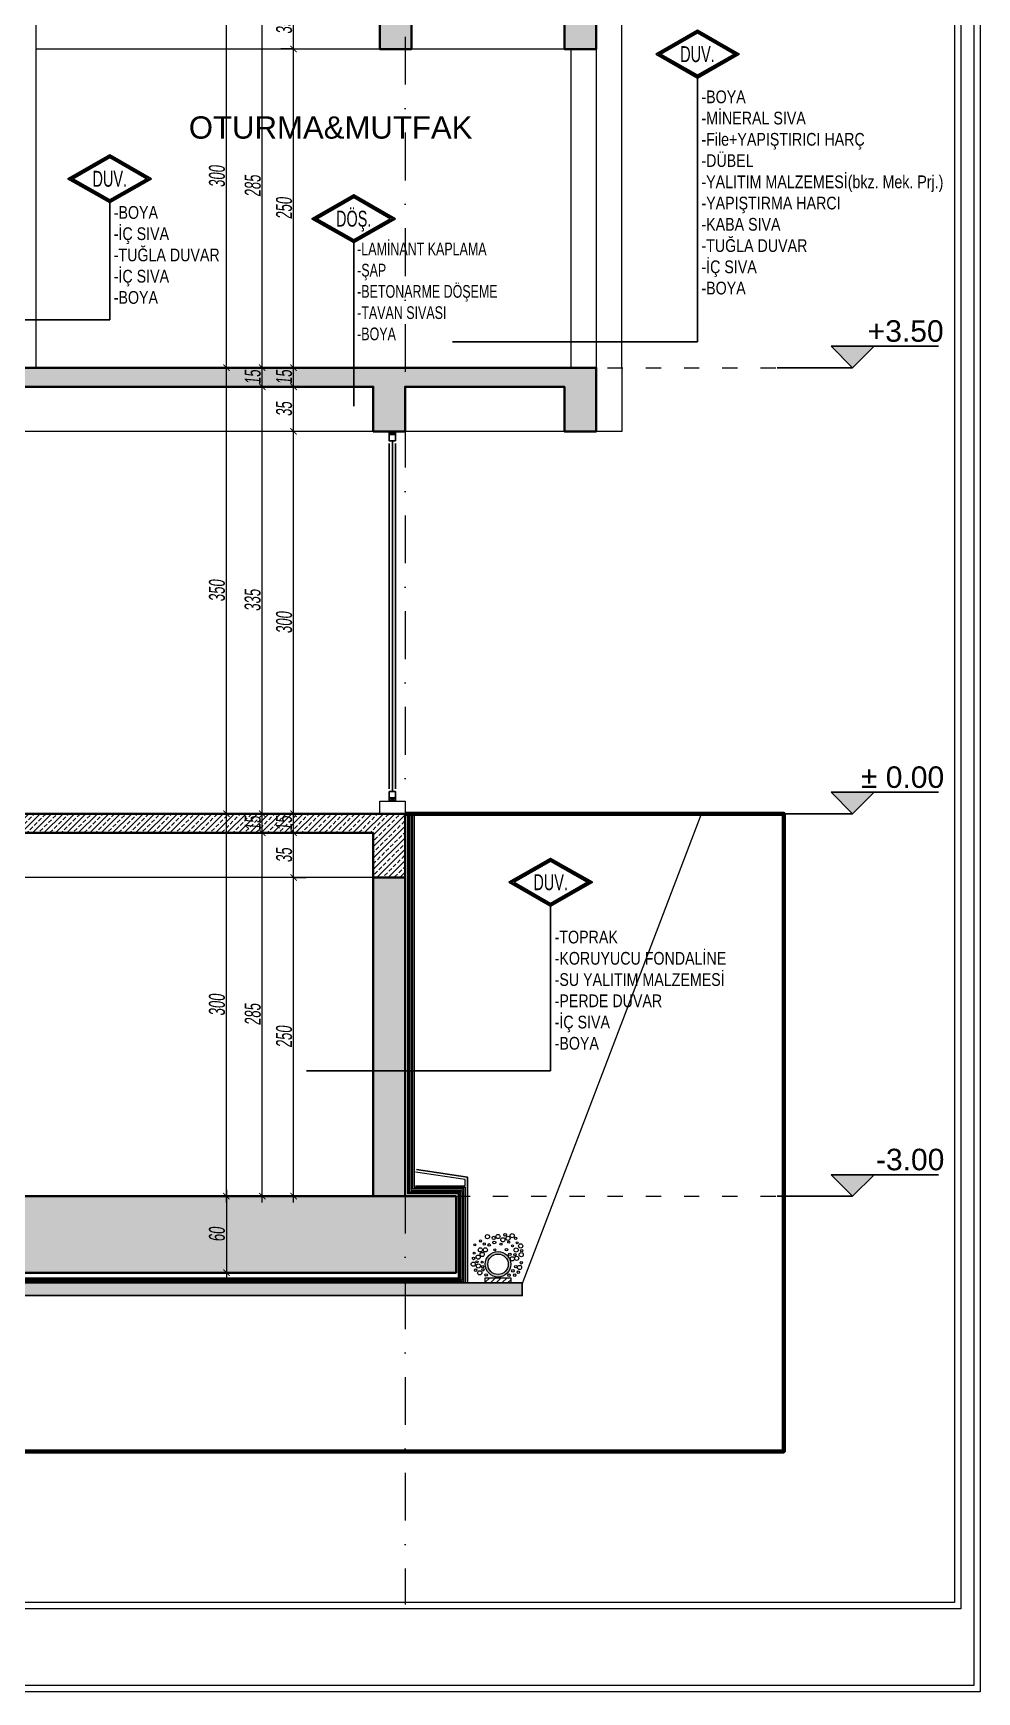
# Model space of a CAD drawing. Header units: millimetres. Extents: x -2145 to 33996, y -835 to 2363.
# Drawn here: x 25103 to 25843, y -835 to 467 of the extents above; entities that cross this region are included whole.
import ezdxf
from ezdxf.enums import TextEntityAlignment as Align

# ---------------------------------------------------------------- set-up
doc = ezdxf.new("R2010")
doc.units = ezdxf.units.MM
for name, pattern in [('ACAD_ISO03W100', [30, 12, -18]), ('DASHDOT', [1, 0.5, -0.25, 0, -0.25]), ('DASHED', [19.05, 12.7, -6.35])]:
    doc.linetypes.add(name, pattern=pattern)
for name, color, linetype, lineweight in [('arcCGDM_antet', 85, 'Continuous', 20), ('DA.Drenaj', 52, 'Continuous', 0), ('DA.Tarama', 253, 'Continuous', 0), ('NET_AKS', 251, 'DASHDOT', 9), ('NET_DUVAR', 150, 'Continuous', 18), ('NET_GORUNUS_AKS', 9, 'ACAD_ISO03W100', 9), ('NET_KESİT_KOT', 104, 'Continuous', 25), ('NET_KOLON_TARAMA', 8, 'Continuous', 0), ('NET_TAŞIYICI', 1, 'Continuous', 35), ('NET_TOPRAK', 27, 'Continuous', 70), ('NET_ÖLÇÜ İÇ', 54, 'Continuous', 9), ('SIVA', 105, 'Continuous', 0), ('T-INCE', 254, 'Continuous', 0), ('TAŞIYICI BA', 2, 'Continuous', 0)]:
    doc.layers.add(name, color=color, linetype=linetype, lineweight=lineweight)
for name, color, linetype in [('HATCH-BETON @ 1', 9, 'Continuous'), ('KAPLA-DİĞER', 183, 'Continuous'), ('KAPLA-SIVA', 63, 'Continuous'), ('m_doğrama_aluminyum', 105, 'Continuous'), ('NET_YAZI_KATMAN', 212, 'Continuous'), ('TAŞIYICI-BETON', 30, 'Continuous'), ('text', 7, 'Continuous'), ('YALITIM-SU', 163, 'Continuous')]:
    doc.layers.add(name, color=color, linetype=linetype)
doc.styles.add('A-arial', font='arial.ttf')
doc.styles.add('ARIALTR', font='arial.ttf', dxfattribs={"width": 0.8, "height": 22.5})
doc.styles.add('BODRUM', font='swisscl.ttf', dxfattribs={"width": 0.8, "oblique": 5})
doc.styles.add('MAHAL', font='swisse.ttf', dxfattribs={"width": 0.8})
doc.styles.get("Standard").update_dxf_attribs({"font": 'arial.ttf'})
doc.linetypes.add('FENCELINE2', pattern='A,0.25,-0.1,[132,ltypeshp.shx,S=0.1,R=0,X=-0.1,Y=0],-0.1,1', length=1.45)
doc.dimstyles.new('olcu-50', dxfattribs={"dimscale": 0, "dimtxt": 12.5, "dimasz": 5, "dimexe": 10, "dimexo": 10, "dimgap": 1, "dimtad": 1, "dimdec": 1, "dimzin": 12, "dimtxsty": 'BODRUM', "dimblk": 'ARCHTICK', "dimcen": 8, "dimdle": 5, "dimclrd": 256, "dimclre": 256, "dimclrt": 256, "dimadec": 0, "dimazin": 2, "dimtfac": 1, "dimtdec": 1, "dimtix": 1, "dimtmove": 0, "dimatfit": 3, "dimldrblk": 'ARCHTICK', "dimfxl": 15, "dimfxlon": 1, "dimlwd": -1, "dimlwe": -1, "dimarcsym": 0})

# ---------------------------------------------------------------- blocks, each defined once
blk = doc.blocks.new('*U105')
blk.add_line((0, 0), (0, 128.3))
at = {"ltscale": 150}
for points in [[(32.8, 147), (0, 128.3), (-32.8, 147), (0, 165.8)], [(30.9, 147), (0, 129.4), (-30.9, 147), (0, 164.7)]]:
    blk.add_lwpolyline(points, close=True, dxfattribs=at)
blk.add_lwpolyline([(29, 147), (0, 130.5), (-29, 147), (0, 163.6), (29, 147)], dxfattribs=at)
at = {"style": 'MAHAL', "width": 0.65}
blk.add_attdef('POZ', text='', height=12.5, dxfattribs=at).set_placement((0, 147), align=Align.MIDDLE_CENTER)
blk = doc.blocks.new('*U107')
blk.add_line((0, 0), (0, 207))
at = {"ltscale": 150}
for points in [[(32.8, 225.8), (0, 207), (-32.8, 225.8), (0, 244.5)], [(30.9, 225.8), (0, 208.1), (-30.9, 225.8), (0, 243.4)]]:
    blk.add_lwpolyline(points, close=True, dxfattribs=at)
blk.add_lwpolyline([(29, 225.8), (0, 209.2), (-29, 225.8), (0, 242.4), (29, 225.8)], dxfattribs=at)
at = {"style": 'MAHAL', "width": 0.65}
blk.add_attdef('POZ', text='', height=12.5, dxfattribs=at).set_placement((0, 225.8), align=Align.MIDDLE_CENTER)
blk = doc.blocks.new('*U106')
blk.add_line((0, 0), (0, 91.9))
at = {"ltscale": 150}
for points in [[(32.8, 110.6), (0, 91.9), (-32.8, 110.6), (0, 129.3)], [(30.9, 110.6), (0, 92.9), (-30.9, 110.6), (0, 128.3)]]:
    blk.add_lwpolyline(points, close=True, dxfattribs=at)
blk.add_lwpolyline([(29, 110.6), (0, 94), (-29, 110.6), (0, 127.2), (29, 110.6)], dxfattribs=at)
at = {"style": 'MAHAL', "width": 0.65}
blk.add_attdef('POZ', text='', height=12.5, dxfattribs=at).set_placement((0, 110.6), align=Align.MIDDLE_CENTER)
blk = doc.blocks.new('A$Cfb3bce43')
at = {"layer": 'NET_KOLON_TARAMA'}
h = blk.add_hatch(dxfattribs=at)
h.set_pattern_fill('ANSI33', color=256)
h.set_pattern_definition([(45, (-25702.658, -376.2804), (-4.490128, 4.490128), []), (45, (-25698.168, -376.2804), (-4.490128, 4.490128), [3.175, -1.5875])])
h.paths.add_polyline_path([(-695, -15), (-170, -15), (-170, -50), (-145, -50), (-145, -15), (-25, -15), (-25, -50), (0, -50), (0, 0), (-695, 0)])
at = {"layer": 'NET_DUVAR'}
for p, q in [((-440, -15), (-440, -300)), ((-20, -50), (-20, -300)), ((0, -50), (0, -300))]:
    blk.add_line(p, q, dxfattribs=at)
at = {"layer": 'NET_TAŞIYICI'}
blk.add_lwpolyline([(-695, -15), (-170, -15), (-170, -50), (-145, -50), (-145, -15), (-25, -15), (-25, -50), (0, -50), (0, 0), (-695, 0)], close=True, dxfattribs=at)
at = {"layer": 'NET_YAZI_KATMAN'}
for p, q in [((-475.4, -262.4), (-381.9, -262.4)), ((79.5, -279.8), (-112.9, -279.8))]:
    blk.add_line(p, q, dxfattribs=at)
at = {"layer": 'T-INCE'}
for p, q in [((-170, -50), (-440, -50)), ((-25, -50), (-145, -50))]:
    blk.add_line(p, q, dxfattribs=at)
blk.add_lwpolyline([(20, -300), (20, 0)], dxfattribs=at)
at = {"layer": 'NET_YAZI_KATMAN'}
ref = blk.add_blockref('*U107', (79.5, -279.8), dxfattribs=dict(at, xscale=-1.000033247630419, yscale=1.000033247630419, zscale=1.000033247630419))
ref.add_attrib('POZ', 'DUV.', dxfattribs={"layer": '0', "height": 12.5, "style": 'MAHAL', "width": 0.65}).set_placement((79.5, -54), align=Align.MIDDLE_CENTER)
at = {"layer": 'NET_YAZI_KATMAN', "xscale": 1.000033247630419, "yscale": 1.000033247630419, "zscale": 1.000033247630419}
for name, p, values in [('*U106', (-381.9, -262.4), {'POZ': 'DUV.'}), ('*U105', (-190.4, -330.1), {'POZ': 'DÖŞ.'})]:
    blk.add_blockref(name, p, dxfattribs=at).add_auto_attribs(values)
at = {"layer": 'NET_YAZI_KATMAN', "char_height": 10, "width": 203.343, "attachment_point": 1, "style": 'ARIALTR'}
for s, insert in [(' -BOYA\\P -MİNERAL SIVA\\P -File+YAPIŞTIRICI HARÇ\\P -DÜBEL\\P -YALITIM MALZEMESİ(bkz. Mek. Prj.)\\P -YAPIŞTIRMA HARCI\\P -KABA SIVA\\P -TUĞLA DUVAR\\P -İÇ SIVA\\P -BOYA', (79.5, -82.5)), (' -BOYA\\P -İÇ SIVA\\P -TUĞLA DUVAR\\P -İÇ SIVA\\P -BOYA', (-381.9, -173.2)), ('{\\W0.7; -LAMİNANT KAPLAMA\\P -ŞAP\\P -BETONARME DÖŞEME\\P -TAVAN SIVASI\\P -BOYA}', (-190.4, -201.8))]:
    blk.add_mtext(s, dxfattribs=dict(at, insert=insert))
at = {"layer": 'text', "linetype": 'Continuous', "insert": (-208.5, -102.8), "char_height": 17.5, "width": 180, "attachment_point": 2, "line_spacing_factor": 0.9}
blk.add_mtext('OTURMA&MUTFAK', dxfattribs=at)
blk = doc.blocks.new('*U687')
at = {"layer": 'm_doğrama_aluminyum'}
for p, q in [((-290, 5), (-287.5, 0)), ((-290, 0), (-287.5, 5)), ((-2.5, 5), (0, 0)), ((-2.5, 0), (0, 5))]:
    blk.add_line(p, q, dxfattribs=at)
for points in [[(-287.5, 5), (-287.5, 0), (-290, 0), (-290, 5), (-287.5, 5)], [(-282.5, 5), (-282.5, 0), (-287.5, 0), (-287.5, 5), (-282.5, 5)], [(-7.5, 2.5), (-282.5, 2.5)], [(-9.5, 5), (-280.5, 5)], [(-9.5, 0), (-280.5, 0)], [(-7.5, 5), (-7.5, 0), (-2.5, 0), (-2.5, 5), (-7.5, 5)], [(-2.5, 5), (-2.5, 0), (0, 0), (0, 5), (-2.5, 5)]]:
    blk.add_lwpolyline(points, dxfattribs=at)
blk = doc.blocks.new('A$Cdcacacd3')
at = {"layer": 'NET_KOLON_TARAMA'}
h = blk.add_hatch(dxfattribs=at)
h.set_pattern_fill('ANSI33', color=256)
h.set_pattern_definition([(45, (-25702.658, 23.7196), (-4.490128, 4.490128), []), (45, (-25698.168, 23.7196), (-4.490128, 4.490128), [3.175, -1.5875])])
h.paths.add_polyline_path([(-695, -15), (-175, -15), (-175, -50), (-150, -50), (-150, -15), (-25, -15), (-25, -50), (0, -50), (0, 0), (-695, 0)])
at = {"layer": 'NET_DUVAR'}
blk.add_lwpolyline([(-170, -350), (-170, -340), (-150, -340), (-150, -350)], dxfattribs=at)
at = {"layer": 'NET_TAŞIYICI'}
blk.add_lwpolyline([(-695, -15), (-175, -15), (-175, -50), (-150, -50), (-150, -15), (-25, -15), (-25, -50), (0, -50), (0, 0), (-695, 0)], close=True, dxfattribs=at)
at = {"layer": 'T-INCE'}
for p, q in [((-175, -50), (-695, -50)), ((-25, -50), (-150, -50))]:
    blk.add_line(p, q, dxfattribs=at)
blk.add_lwpolyline([(20, 0), (20, -50), (0, -50)], dxfattribs=at)
at = {"layer": 'NET_DUVAR', "rotation": 270}
blk.add_blockref('*U687', (-162.5, -340), dxfattribs=at)
blk = doc.blocks.new('drenaj')
at = {"layer": 'DA.Drenaj'}
h = blk.add_hatch(color=256, dxfattribs=at)
h.paths.add_polyline_path([(-39.8, 18.5, -1), (-19.8, 18.5, -1)])
h.paths.add_polyline_path([(-37.8, 18.5, -1), (-21.8, 18.5, -1)], flags=16)
at = {"layer": 'DA.Tarama'}
h = blk.add_hatch(dxfattribs=at)
h.set_pattern_fill('ANSI31', color=256)
h.paths.add_polyline_path([(-39.8, 3.9), (-39.8, 8), (-19.8, 8), (-19.8, 3.9)])
at = {"layer": 'DA.Drenaj'}
blk.add_lwpolyline([(-39.8, 3.9), (-39.8, 8), (-19.8, 8), (-19.8, 3.9), (-39.8, 3.9)], dxfattribs=at)
for radius in [10, 8]:
    blk.add_circle((-29.8, 18.5), radius, dxfattribs=at)
at = {"layer": 'DA.Tarama'}
for centre, radius in [((-38.1, 40.2), 1.65), ((-33.2, 39.2), 1.32), ((-29.8, 40.3), 1.65), ((-26, 37.7), 1.65), ((-24.2, 41.6), 0.99), ((-22, 38.9), 1.65), ((-18.7, 41), 1.65), ((-16, 38.9), 0.99), ((-48.5, 27.2), 0.825), ((-48, 33.7), 0.825), ((-43.7, 29.8), 1.65), ((-43.5, 36.8), 0.825), ((-42.2, 26.2), 1.65), ((-40.6, 34.4), 0.825), ((-39.8, 29.8), 1.65), ((-36.8, 33.7), 0.99), ((-32.7, 35.6), 1.16), ((-32.3, 29.9), 0.825), ((-27.5, 34.3), 0.825), ((-23.1, 30), 0.99), ((-21.4, 35.9), 0.825), ((-20.5, 26.3), 0.99), ((-18.4, 33), 0.825), ((-16.5, 26), 0.99), ((-15.6, 29.7), 1.65), ((-14.7, 35.3), 0.825), ((-12, 32.9), 1.65), ((-11.6, 26), 1.65), ((-11.2, 29.2), 0.99), ((-49.3, 18.6), 1.65), ((-49, 23.1), 0.99), ((-47.4, 13.9), 0.99), ((-46.3, 20.4), 0.825), ((-45.4, 24.1), 1.65), ((-45.3, 17.2), 1.65), ((-44.1, 11.8), 1.65), ((-42.2, 20.1), 0.825), ((-41.8, 16.6), 0.825), ((-41.6, 14.2), 0.99), ((-18.6, 22.8), 1.65), ((-18.1, 13.4), 0.99), ((-15.2, 23.2), 1.65), ((-15.8, 16.6), 0.99), ((-13.9, 12.3), 0.99), ((-12.9, 16), 1.65), ((-11.5, 19.7), 0.99), ((-39.1, 10.1), 0.99), ((-21.2, 10), 0.99), ((-16.7, 10), 0.99)]:
    blk.add_circle(centre, radius, dxfattribs=at)
blk = doc.blocks.new('*U647')
blk.add_line((0, 0), (0, 129.3))
at = {"ltscale": 150}
for points in [[(32.8, 148.1), (0, 129.3), (-32.8, 148.1), (0, 166.8)], [(30.9, 148.1), (0, 130.4), (-30.9, 148.1), (0, 165.7)]]:
    blk.add_lwpolyline(points, close=True, dxfattribs=at)
blk.add_lwpolyline([(29, 148.1), (0, 131.5), (-29, 148.1), (0, 164.6), (29, 148.1)], dxfattribs=at)
at = {"style": 'MAHAL', "width": 0.65}
blk.add_attdef('POZ', text='', height=12.5, dxfattribs=at).set_placement((0, 148.1), align=Align.MIDDLE_CENTER)
blk = doc.blocks.new('_ArchTick')
at = {"color": 0, "linetype": 'ByBlock', "const_width": 0.15}
blk.add_lwpolyline([(-0.5, -0.5), (0.5, 0.5)], dxfattribs=at)
blk = doc.blocks.new('*D693')
at = {"layer": 'Defpoints', "color": 0, "transparency": 16777216}
for p in [(25307, -195.8), (25307, -195.8), (25307, -445.8)]:
    blk.add_point(p, dxfattribs=at)
at = {"layer": 'NET_ÖLÇÜ İÇ', "transparency": 16777216}
for p, q in [((25307, -450.8), (25307, -190.8)), ((25307, -195.8), (25317, -195.8)), ((25307, -445.8), (25317, -445.8))]:
    blk.add_line(p, q, dxfattribs=at)
at = {"layer": 'NET_ÖLÇÜ İÇ', "transparency": 16777216, "xscale": 5, "yscale": 5, "zscale": 5}
for p, rotation in [((25307, -195.8), 90), ((25307, -445.8), 270)]:
    blk.add_blockref('_ArchTick', p, dxfattribs=dict(at, rotation=rotation))
at = {"layer": 'NET_ÖLÇÜ İÇ', "transparency": 16777216, "insert": (25299.6, -320.8), "char_height": 12.5, "attachment_point": 5, "rotation": 90, "style": 'BODRUM'}
blk.add_mtext('250', dxfattribs=at)
blk = doc.blocks.new('*D694')
at = {"layer": 'Defpoints', "color": 0, "transparency": 16777216}
for p in [(25307, -160.8), (25307, -160.8), (25307, -195.8)]:
    blk.add_point(p, dxfattribs=at)
at = {"layer": 'NET_ÖLÇÜ İÇ', "transparency": 16777216}
for p, q in [((25307, -200.8), (25307, -155.8)), ((25307, -160.8), (25297, -160.8)), ((25307, -195.8), (25297, -195.8))]:
    blk.add_line(p, q, dxfattribs=at)
at = {"layer": 'NET_ÖLÇÜ İÇ', "transparency": 16777216, "xscale": 5, "yscale": 5, "zscale": 5}
for p, rotation in [((25307, -160.8), 90), ((25307, -195.8), 270)]:
    blk.add_blockref('_ArchTick', p, dxfattribs=dict(at, rotation=rotation))
at = {"layer": 'NET_ÖLÇÜ İÇ', "transparency": 16777216, "insert": (25299.6, -178.3), "char_height": 12.5, "attachment_point": 5, "rotation": 90, "style": 'BODRUM'}
blk.add_mtext('35', dxfattribs=at)
blk = doc.blocks.new('*D695')
at = {"layer": 'Defpoints', "color": 0, "transparency": 16777216}
for p in [(25307, -145.8), (25307, -145.8), (25307, -160.8)]:
    blk.add_point(p, dxfattribs=at)
at = {"layer": 'NET_ÖLÇÜ İÇ', "transparency": 16777216}
for p, q in [((25307, -165.8), (25307, -140.8)), ((25307, -145.8), (25297, -145.8)), ((25307, -160.8), (25297, -160.8))]:
    blk.add_line(p, q, dxfattribs=at)
at = {"layer": 'NET_ÖLÇÜ İÇ', "transparency": 16777216, "xscale": 5, "yscale": 5, "zscale": 5}
for p, rotation in [((25307, -145.8), 90), ((25307, -160.8), 270)]:
    blk.add_blockref('_ArchTick', p, dxfattribs=dict(at, rotation=rotation))
at = {"layer": 'NET_ÖLÇÜ İÇ', "transparency": 16777216, "insert": (25299.6, -153.3), "char_height": 12.5, "attachment_point": 5, "rotation": 90, "style": 'BODRUM'}
blk.add_mtext('15', dxfattribs=at)
blk = doc.blocks.new('*D696')
at = {"layer": 'Defpoints', "color": 0, "transparency": 16777216}
for p in [(25307, 154.2), (25307, 154.2), (25307, -145.8)]:
    blk.add_point(p, dxfattribs=at)
at = {"layer": 'NET_ÖLÇÜ İÇ', "transparency": 16777216}
for p, q in [((25307, -150.8), (25307, 159.2)), ((25307, 154.2), (25297, 154.2)), ((25307, -145.8), (25297, -145.8))]:
    blk.add_line(p, q, dxfattribs=at)
at = {"layer": 'NET_ÖLÇÜ İÇ', "transparency": 16777216, "xscale": 5, "yscale": 5, "zscale": 5}
for p, rotation in [((25307, 154.2), 90), ((25307, -145.8), 270)]:
    blk.add_blockref('_ArchTick', p, dxfattribs=dict(at, rotation=rotation))
at = {"layer": 'NET_ÖLÇÜ İÇ', "transparency": 16777216, "insert": (25299.6, 4.2), "char_height": 12.5, "attachment_point": 5, "rotation": 90, "style": 'BODRUM'}
blk.add_mtext('300', dxfattribs=at)
blk = doc.blocks.new('*D697')
at = {"layer": 'Defpoints', "color": 0, "transparency": 16777216}
for p in [(25307, 189.2), (25307, 189.2), (25307, 154.2)]:
    blk.add_point(p, dxfattribs=at)
at = {"layer": 'NET_ÖLÇÜ İÇ', "transparency": 16777216}
for p, q in [((25307, 189.2), (25297, 189.2)), ((25307, 149.2), (25307, 194.2)), ((25307, 154.2), (25297, 154.2))]:
    blk.add_line(p, q, dxfattribs=at)
at = {"layer": 'NET_ÖLÇÜ İÇ', "transparency": 16777216, "xscale": 5, "yscale": 5, "zscale": 5}
for p, rotation in [((25307, 189.2), 90), ((25307, 154.2), 270)]:
    blk.add_blockref('_ArchTick', p, dxfattribs=dict(at, rotation=rotation))
at = {"layer": 'NET_ÖLÇÜ İÇ', "transparency": 16777216, "insert": (25299.6, 171.7), "char_height": 12.5, "attachment_point": 5, "rotation": 90, "style": 'BODRUM'}
blk.add_mtext('35', dxfattribs=at)
blk = doc.blocks.new('*D698')
at = {"layer": 'Defpoints', "color": 0, "transparency": 16777216}
for p in [(25307, 204.2), (25307, 204.2), (25307, 189.2)]:
    blk.add_point(p, dxfattribs=at)
at = {"layer": 'NET_ÖLÇÜ İÇ', "transparency": 16777216}
for p, q in [((25307, 184.2), (25307, 209.2)), ((25307, 204.2), (25297, 204.2)), ((25307, 189.2), (25297, 189.2))]:
    blk.add_line(p, q, dxfattribs=at)
at = {"layer": 'NET_ÖLÇÜ İÇ', "transparency": 16777216, "xscale": 5, "yscale": 5, "zscale": 5}
for p, rotation in [((25307, 204.2), 90), ((25307, 189.2), 270)]:
    blk.add_blockref('_ArchTick', p, dxfattribs=dict(at, rotation=rotation))
at = {"layer": 'NET_ÖLÇÜ İÇ', "transparency": 16777216, "insert": (25299.6, 196.7), "char_height": 12.5, "attachment_point": 5, "rotation": 90, "style": 'BODRUM'}
blk.add_mtext('15', dxfattribs=at)
blk = doc.blocks.new('*D699')
at = {"layer": 'Defpoints', "color": 0, "transparency": 16777216}
for p in [(25307, 454.2), (25307, 454.2), (25307, 204.2)]:
    blk.add_point(p, dxfattribs=at)
at = {"layer": 'NET_ÖLÇÜ İÇ', "transparency": 16777216}
for p, q in [((25307, 199.2), (25307, 459.2)), ((25307, 454.2), (25297, 454.2)), ((25307, 204.2), (25297, 204.2))]:
    blk.add_line(p, q, dxfattribs=at)
at = {"layer": 'NET_ÖLÇÜ İÇ', "transparency": 16777216, "xscale": 5, "yscale": 5, "zscale": 5}
for p, rotation in [((25307, 454.2), 90), ((25307, 204.2), 270)]:
    blk.add_blockref('_ArchTick', p, dxfattribs=dict(at, rotation=rotation))
at = {"layer": 'NET_ÖLÇÜ İÇ', "transparency": 16777216, "insert": (25299.6, 329.2), "char_height": 12.5, "attachment_point": 5, "rotation": 90, "style": 'BODRUM'}
blk.add_mtext('250', dxfattribs=at)
blk = doc.blocks.new('*D690')
at = {"layer": 'Defpoints', "color": 0, "transparency": 16777216}
for p in [(25307, 489.2), (25307, 489.2), (25307, 454.2)]:
    blk.add_point(p, dxfattribs=at)
at = {"layer": 'NET_ÖLÇÜ İÇ', "transparency": 16777216}
for p, q in [((25307, 489.2), (25297, 489.2)), ((25307, 449.2), (25307, 494.2)), ((25307, 454.2), (25297, 454.2))]:
    blk.add_line(p, q, dxfattribs=at)
at = {"layer": 'NET_ÖLÇÜ İÇ', "transparency": 16777216, "xscale": 5, "yscale": 5, "zscale": 5}
for p, rotation in [((25307, 489.2), 90), ((25307, 454.2), 270)]:
    blk.add_blockref('_ArchTick', p, dxfattribs=dict(at, rotation=rotation))
at = {"layer": 'NET_ÖLÇÜ İÇ', "transparency": 16777216, "insert": (25299.6, 471.7), "char_height": 12.5, "attachment_point": 5, "rotation": 90, "style": 'BODRUM'}
blk.add_mtext('35', dxfattribs=at)
blk = doc.blocks.new('*D705')
at = {"layer": 'Defpoints', "color": 0, "transparency": 16777216}
for p in [(25282.4, -160.8), (25282.4, -160.8), (25282.4, -445.8)]:
    blk.add_point(p, dxfattribs=at)
at = {"layer": 'NET_ÖLÇÜ İÇ', "transparency": 16777216}
for p, q in [((25282.4, -450.8), (25282.4, -155.8)), ((25282.4, -160.8), (25292.4, -160.8)), ((25282.4, -445.8), (25292.4, -445.8))]:
    blk.add_line(p, q, dxfattribs=at)
at = {"layer": 'NET_ÖLÇÜ İÇ', "transparency": 16777216, "xscale": 5, "yscale": 5, "zscale": 5}
for p, rotation in [((25282.4, -160.8), 90), ((25282.4, -445.8), 270)]:
    blk.add_blockref('_ArchTick', p, dxfattribs=dict(at, rotation=rotation))
at = {"layer": 'NET_ÖLÇÜ İÇ', "transparency": 16777216, "insert": (25275, -303.3), "char_height": 12.5, "attachment_point": 5, "rotation": 90, "style": 'BODRUM'}
blk.add_mtext('285', dxfattribs=at)
blk = doc.blocks.new('*D706')
at = {"layer": 'Defpoints', "color": 0, "transparency": 16777216}
for p in [(25282.4, -145.8), (25282.4, -145.8), (25282.4, -160.8)]:
    blk.add_point(p, dxfattribs=at)
at = {"layer": 'NET_ÖLÇÜ İÇ', "transparency": 16777216}
for p, q in [((25282.4, -165.8), (25282.4, -140.8)), ((25282.4, -145.8), (25272.4, -145.8)), ((25282.4, -160.8), (25272.4, -160.8))]:
    blk.add_line(p, q, dxfattribs=at)
at = {"layer": 'NET_ÖLÇÜ İÇ', "transparency": 16777216, "xscale": 5, "yscale": 5, "zscale": 5}
for p, rotation in [((25282.4, -145.8), 90), ((25282.4, -160.8), 270)]:
    blk.add_blockref('_ArchTick', p, dxfattribs=dict(at, rotation=rotation))
at = {"layer": 'NET_ÖLÇÜ İÇ', "transparency": 16777216, "insert": (25275, -153.3), "char_height": 12.5, "attachment_point": 5, "rotation": 90, "style": 'BODRUM'}
blk.add_mtext('15', dxfattribs=at)
blk = doc.blocks.new('*D707')
at = {"layer": 'Defpoints', "color": 0, "transparency": 16777216}
for p in [(25282.4, 189.2), (25282.4, 189.2), (25282.4, -145.8)]:
    blk.add_point(p, dxfattribs=at)
at = {"layer": 'NET_ÖLÇÜ İÇ', "transparency": 16777216}
for p, q in [((25282.4, 189.2), (25272.4, 189.2)), ((25282.4, -150.8), (25282.4, 194.2)), ((25282.4, -145.8), (25272.4, -145.8))]:
    blk.add_line(p, q, dxfattribs=at)
at = {"layer": 'NET_ÖLÇÜ İÇ', "transparency": 16777216, "xscale": 5, "yscale": 5, "zscale": 5}
for p, rotation in [((25282.4, 189.2), 90), ((25282.4, -145.8), 270)]:
    blk.add_blockref('_ArchTick', p, dxfattribs=dict(at, rotation=rotation))
at = {"layer": 'NET_ÖLÇÜ İÇ', "transparency": 16777216, "insert": (25274.9, 21.7), "char_height": 12.5, "attachment_point": 5, "rotation": 90, "style": 'BODRUM'}
blk.add_mtext('335', dxfattribs=at)
blk = doc.blocks.new('*D708')
at = {"layer": 'Defpoints', "color": 0, "transparency": 16777216}
for p in [(25282.4, 204.2), (25282.4, 204.2), (25282.4, 189.2)]:
    blk.add_point(p, dxfattribs=at)
at = {"layer": 'NET_ÖLÇÜ İÇ', "transparency": 16777216}
for p, q in [((25282.4, 184.2), (25282.4, 209.2)), ((25282.4, 204.2), (25272.4, 204.2)), ((25282.4, 189.2), (25272.4, 189.2))]:
    blk.add_line(p, q, dxfattribs=at)
at = {"layer": 'NET_ÖLÇÜ İÇ', "transparency": 16777216, "xscale": 5, "yscale": 5, "zscale": 5}
for p, rotation in [((25282.4, 204.2), 90), ((25282.4, 189.2), 270)]:
    blk.add_blockref('_ArchTick', p, dxfattribs=dict(at, rotation=rotation))
at = {"layer": 'NET_ÖLÇÜ İÇ', "transparency": 16777216, "insert": (25275, 196.7), "char_height": 12.5, "attachment_point": 5, "rotation": 90, "style": 'BODRUM'}
blk.add_mtext('15', dxfattribs=at)
blk = doc.blocks.new('*D709')
at = {"layer": 'Defpoints', "color": 0, "transparency": 16777216}
for p in [(25282.4, 489.2), (25282.4, 489.2), (25282.4, 204.2)]:
    blk.add_point(p, dxfattribs=at)
at = {"layer": 'NET_ÖLÇÜ İÇ', "transparency": 16777216}
for p, q in [((25282.4, 489.2), (25272.4, 489.2)), ((25282.4, 199.2), (25282.4, 494.2)), ((25282.4, 204.2), (25272.4, 204.2))]:
    blk.add_line(p, q, dxfattribs=at)
at = {"layer": 'NET_ÖLÇÜ İÇ', "transparency": 16777216, "xscale": 5, "yscale": 5, "zscale": 5}
for p, rotation in [((25282.4, 489.2), 90), ((25282.4, 204.2), 270)]:
    blk.add_blockref('_ArchTick', p, dxfattribs=dict(at, rotation=rotation))
at = {"layer": 'NET_ÖLÇÜ İÇ', "transparency": 16777216, "insert": (25275, 346.7), "char_height": 12.5, "attachment_point": 5, "rotation": 90, "style": 'BODRUM'}
blk.add_mtext('285', dxfattribs=at)
blk = doc.blocks.new('*D715')
at = {"layer": 'Defpoints', "color": 0, "transparency": 16777216}
for p in [(25254.3, -145.8), (25254.3, -145.8), (25254.3, -445.8)]:
    blk.add_point(p, dxfattribs=at)
at = {"layer": 'NET_ÖLÇÜ İÇ', "transparency": 16777216}
for p, q in [((25254.3, -450.8), (25254.3, -140.8)), ((25254.3, -145.8), (25264.3, -145.8)), ((25254.3, -445.8), (25264.3, -445.8))]:
    blk.add_line(p, q, dxfattribs=at)
at = {"layer": 'NET_ÖLÇÜ İÇ', "transparency": 16777216, "xscale": 5, "yscale": 5, "zscale": 5}
for p, rotation in [((25254.3, -145.8), 90), ((25254.3, -445.8), 270)]:
    blk.add_blockref('_ArchTick', p, dxfattribs=dict(at, rotation=rotation))
at = {"layer": 'NET_ÖLÇÜ İÇ', "transparency": 16777216, "insert": (25246.9, -295.8), "char_height": 12.5, "attachment_point": 5, "rotation": 90, "style": 'BODRUM'}
blk.add_mtext('300', dxfattribs=at)
blk = doc.blocks.new('*D716')
at = {"layer": 'Defpoints', "color": 0, "transparency": 16777216}
for p in [(25254.3, 204.2), (25254.3, 204.2), (25254.3, -145.8)]:
    blk.add_point(p, dxfattribs=at)
at = {"layer": 'NET_ÖLÇÜ İÇ', "transparency": 16777216}
for p, q in [((25254.3, -150.8), (25254.3, 209.2)), ((25254.3, 204.2), (25244.3, 204.2)), ((25254.3, -145.8), (25244.3, -145.8))]:
    blk.add_line(p, q, dxfattribs=at)
at = {"layer": 'NET_ÖLÇÜ İÇ', "transparency": 16777216, "xscale": 5, "yscale": 5, "zscale": 5}
for p, rotation in [((25254.3, 204.2), 90), ((25254.3, -145.8), 270)]:
    blk.add_blockref('_ArchTick', p, dxfattribs=dict(at, rotation=rotation))
at = {"layer": 'NET_ÖLÇÜ İÇ', "transparency": 16777216, "insert": (25246.9, 29.2), "char_height": 12.5, "attachment_point": 5, "rotation": 90, "style": 'BODRUM'}
blk.add_mtext('350', dxfattribs=at)
blk = doc.blocks.new('*D717')
at = {"layer": 'Defpoints', "color": 0, "transparency": 16777216}
for p in [(25254.3, 504.2), (25254.3, 504.2), (25254.3, 204.2)]:
    blk.add_point(p, dxfattribs=at)
at = {"layer": 'NET_ÖLÇÜ İÇ', "transparency": 16777216}
for p, q in [((25254.3, 199.2), (25254.3, 509.2)), ((25254.3, 504.2), (25244.3, 504.2)), ((25254.3, 204.2), (25244.3, 204.2))]:
    blk.add_line(p, q, dxfattribs=at)
at = {"layer": 'NET_ÖLÇÜ İÇ', "transparency": 16777216, "xscale": 5, "yscale": 5, "zscale": 5}
for p, rotation in [((25254.3, 504.2), 90), ((25254.3, 204.2), 270)]:
    blk.add_blockref('_ArchTick', p, dxfattribs=dict(at, rotation=rotation))
at = {"layer": 'NET_ÖLÇÜ İÇ', "transparency": 16777216, "insert": (25246.9, 354.2), "char_height": 12.5, "attachment_point": 5, "rotation": 90, "style": 'BODRUM'}
blk.add_mtext('300', dxfattribs=at)
blk = doc.blocks.new('kot_kesit')
for p, q in [((-25, 25), (100, 25)), ((0, 0), (-25, 25)), ((0, 0), (25, 25)), ((-87.5, 0), (0, 0))]:
    blk.add_line(p, q)
blk.add_solid([(25, 25), (-25, 25), (0, 0)])
at = {"style": 'A-arial'}
blk.add_attdef('KOT', (37.2, 30.1), '', height=25, dxfattribs=at)
blk = doc.blocks.new('*D1915')
at = {"layer": 'Defpoints', "color": 0, "transparency": 16777216}
for p in [(25254.3, -445.8), (25254.3, -505.8), (25254.3, -505.8)]:
    blk.add_point(p, dxfattribs=at)
at = {"layer": 'NET_ÖLÇÜ İÇ', "transparency": 16777216}
for p, q in [((25254.3, -440.8), (25254.3, -510.8)), ((25254.3, -445.8), (25264.3, -445.8)), ((25254.3, -505.8), (25264.3, -505.8))]:
    blk.add_line(p, q, dxfattribs=at)
at = {"layer": 'NET_ÖLÇÜ İÇ', "transparency": 16777216, "xscale": 5, "yscale": 5, "zscale": 5}
for p, rotation in [((25254.3, -445.8), 90), ((25254.3, -505.8), 270)]:
    blk.add_blockref('_ArchTick', p, dxfattribs=dict(at, rotation=rotation))
at = {"layer": 'NET_ÖLÇÜ İÇ', "transparency": 16777216, "insert": (25246.9, -475.8), "char_height": 12.5, "attachment_point": 5, "rotation": 90, "style": 'BODRUM'}
blk.add_mtext('60', dxfattribs=at)

msp = doc.modelspace()

# ---------------------------------------------------------------- hatches: boundary and pattern name
at = {"layer": 'HATCH-BETON @ 1'}
h = msp.add_hatch(dxfattribs=at)
h.set_pattern_fill('AR-CONC', color=256, scale=2, angle=270)
h.set_pattern_definition([(320, (1323.628, 191.003), (-1.2550427, -14.3452037), [1.5, -16.5]), (265, (1323.628, 191.003), (15.043843, 2.775027), [1.2, -13.2]), (10.451444, (1323.524, 189.808), (13.7888, -11.570177), [1.274804, -14.022842]), (316.1842, (1327.628, 191.003), (-3.310386, -21.344827), [2.25, -24.75]), (6.63564, (1327.352, 189.224), (19.482372, -18.693239), [1.912207, -21.034275]), (261.18416, (1327.628, 191.003), (19.482372, -18.693239), [1.8, -19.8]), (291, (1326.628, 189.003), (-8.052378, -11.938141), [1.5, -16.5]), (236, (1326.628, 189.003), (14.503001, -4.866307), [1.2, -13.2]), (341.451445, (1325.957, 188.008), (6.450623, -16.8044475), [1.274804, -14.022842]), (307.5, (1323.628, 191.003), (6.6578771, -0.2431971), [0, -13.04, 0, -13.4, 0, -13.25]), (277.5, (1323.628, 191.003), (7.8882342, -5.2613907), [0, -7.64, 0, -12.74, 0, -5.05]), (237.5, (1323.628, 195.463), (-0.4510974, -10.6764487), [0, -5, 0, -15.6, 0, -20.7]), (227.5, (1323.628, 197.463), (2.0020996, -11.6637234), [0, -6.5, 0, -10.36, 0, -14.7])])
h.paths.add_polyline_path([(24529.61, -523.84), (24529.61, -513.84), (25486.61, -513.84), (25486.61, -523.84)])
at = {"layer": 'NET_KOLON_TARAMA'}
h = msp.add_hatch(dxfattribs=at)
h.set_pattern_fill('ANSI33', color=256)
h.set_pattern_definition([(45, (-158.044, 127.882), (-4.490128, 4.490128), []), (45, (-153.5536, 127.882), (-4.490128, 4.490128), [3.175, -1.5875])])
h.paths.add_polyline_path([(25394.61, -145.84), (24849.61, -145.84), (24849.61, -160.84), (25369.61, -160.84), (25369.61, -195.84), (25394.61, -195.84)])
h = msp.add_hatch(dxfattribs=at)
h.set_pattern_fill('ANSI33', color=256)
h.set_pattern_definition([(45, (-158.044, 177.882), (-4.490128, 4.490128), []), (45, (-153.5536, 177.882), (-4.490128, 4.490128), [3.175, -1.5875])])
h.paths.add_polyline_path([(23734.61, -195.84), (23759.61, -195.84), (23759.61, -445.84), (23734.61, -445.84)])
h.paths.add_polyline_path([(23694.61, -445.84), (24279.61, -445.84), (24279.61, -505.84), (23694.61, -505.84)])
h.paths.add_polyline_path([(24279.61, -595.84), (24529.61, -595.84), (24529.61, -610.84), (24279.61, -610.84)])
h.paths.add_polyline_path([(24279.61, -595.84), (24304.61, -595.84), (24304.61, -445.84), (24279.61, -445.84)])
h.paths.add_polyline_path([(24504.61, -595.84), (24529.61, -595.84), (24529.61, -445.84), (24504.61, -445.84)])
h.paths.add_polyline_path([(24529.61, -445.84), (25434.61, -445.84), (25434.61, -505.84), (24529.61, -505.84)])
h.paths.add_polyline_path([(25369.61, -195.84), (25394.61, -195.84), (25394.61, -445.84), (25369.61, -445.84)])

# ---------------------------------------------------------------- linework, layer by layer
at = {"layer": 'arcCGDM_antet', "ltscale": 10}
for points in [[(23345.97, 1665.32), (25845.97, 1665.32), (25845.97, -834.68), (23345.97, -834.68)], [(23350.97, 1660.32), (25840.97, 1660.32), (25840.97, -829.68), (23350.97, -829.68)], [(23360.97, 1650.32), (25830.97, 1650.32), (25830.97, -769.68), (23360.97, -769.68)], [(23365.97, 1645.32), (25825.97, 1645.32), (25825.97, -764.68), (23365.97, -764.68)]]:
    msp.add_lwpolyline(points, close=True, dxfattribs=at)
at = {"layer": 'Defpoints'}
msp.add_lwpolyline([(24529.61, -523.84), (25486.61, -523.84), (25486.61, -513.84), (24529.61, -513.84)], dxfattribs=at)
at = {"layer": 'KAPLA-DİĞER', "linetype": 'FENCELINE2', "ltscale": 0.15}
msp.add_lwpolyline([(25403.62, -424.96), (25443.62, -431.03), (25443.62, -513.84)], dxfattribs=at)
at = {"layer": 'KAPLA-SIVA'}
msp.add_lwpolyline([(25396.62, -145.84), (25396.62, -443.84), (25436.62, -443.84), (25436.62, -510.84)], dxfattribs=at)
at = {"layer": 'NET_AKS', "ltscale": 75}
msp.add_line((25394.61, 1590.21), (25394.61, -766.24), dxfattribs=at)
at = {"layer": 'NET_GORUNUS_AKS'}
for points in [[(23513.58, 204.16), (25686.8, 204.16)], [(23513.58, -145.84), (25686.8, -145.84)], [(23513.58, -445.84), (25686.8, -445.84)]]:
    msp.add_lwpolyline(points, dxfattribs=at)
at = {"layer": 'NET_TAŞIYICI'}
for points in [[(25394.61, -145.84), (24849.61, -145.84), (24849.61, -160.84), (25369.61, -160.84), (25369.61, -195.84), (25394.61, -195.84)], [(25369.61, -195.84), (25394.61, -195.84), (25394.61, -445.84), (25369.61, -445.84)], [(24529.61, -445.84), (25434.61, -445.84), (25434.61, -505.84), (24529.61, -505.84)]]:
    msp.add_lwpolyline(points, close=True, dxfattribs=at)
at = {"layer": 'NET_TOPRAK'}
msp.add_lwpolyline([(23734.61, -145.84), (23436.93, -145.84), (23436.93, -646.08), (25691.87, -646.08), (25691.87, -145.84), (25394.61, -145.84)], dxfattribs=at)
at = {"layer": 'NET_YAZI_KATMAN'}
msp.add_line((25508.86, -347.59), (25317.07, -347.59), dxfattribs=at)
at = {"layer": 'SIVA'}
msp.add_line((25486.6, -514.87), (25627.24, -145.84), dxfattribs=at)
msp.add_lwpolyline([(25399.12, -145.84), (25399.12, -441.34), (25439.12, -441.34), (25439.12, -511.34), (24529.61, -511.34)], dxfattribs=at)
at = {"layer": 'SIVA', "ltscale": 5}
msp.add_lwpolyline([(25401.62, -145.84), (25401.62, -438.84), (25441.62, -438.84), (25441.62, -513.84)], dxfattribs=at)
at = {"layer": 'T-INCE'}
msp.add_line((25369.61, -195.84), (24849.61, -195.84), dxfattribs=at)
at = {"layer": 'TAŞIYICI BA'}
for p, q in [((25441.62, -432.84), (25402.62, -426.86)), ((25402.62, -437.84), (25441.62, -437.84)), ((25441.62, -437.84), (25441.62, -432.84))]:
    msp.add_line(p, q, dxfattribs=at)
at = {"layer": 'TAŞIYICI-BETON'}
for p, q in [((25486.61, -513.84), (24529.61, -513.84)), ((25486.61, -523.84), (24529.61, -523.84))]:
    msp.add_line(p, q, dxfattribs=at)
msp.add_lwpolyline([(25486.61, -523.84), (25486.61, -513.84)], dxfattribs=at)
at = {"layer": 'YALITIM-SU', "linetype": 'DASHED', "ltscale": 0.01, "const_width": 1.25}
for points in [[(25397.87, -145.84), (25397.87, -442.59), (25437.87, -442.59), (25437.87, -510.09), (24529.61, -510.09)], [(25400.37, -145.84), (25400.37, -440.09), (25440.37, -440.09), (25440.37, -512.59), (24529.61, -512.59)]]:
    msp.add_lwpolyline(points, dxfattribs=at)

# ---------------------------------------------------------------- block references
at = {"layer": 'DA.Drenaj'}
msp.add_blockref('drenaj', (25497.33, -517.76), dxfattribs=at)
at = {"layer": 'NET_KESİT_KOT'}
ref = msp.add_blockref('kot_kesit', (25745.86, 204.16), dxfattribs=dict(at, xscale=0.6749999999999999, yscale=0.6749999999999999, zscale=0.6749999999999999))
ref.add_attrib('KOT', '+3.50', (25757.76, 224.5), dxfattribs={"layer": '0', "height": 16.875, "style": 'A-arial'})
ref = msp.add_blockref('kot_kesit', (25745.86, -145.84), dxfattribs=dict(at, xscale=0.6749999999999999, yscale=0.6749999999999999, zscale=0.6749999999999999))
ref.add_attrib('KOT', '%%p 0.00', (25752.45, -125.5), dxfattribs={"layer": '0', "height": 16.875, "style": 'A-arial'})
ref = msp.add_blockref('kot_kesit', (25745.86, -445.84), dxfattribs=dict(at, xscale=0.6749999999999999, yscale=0.6749999999999999, zscale=0.6749999999999999))
ref.add_attrib('KOT', '-3.00', (25764.24, -425.5), dxfattribs={"layer": '0', "height": 16.875, "style": 'A-arial'})
at = {"layer": 'NET_YAZI_KATMAN'}
ref = msp.add_blockref('*U647', (25508.86, -347.59), dxfattribs=dict(at, xscale=-1.000033247630419, yscale=1.000033247630419, zscale=1.000033247630419))
ref.add_attrib('POZ', 'DUV.', dxfattribs={"layer": '0', "height": 12.5, "style": 'MAHAL', "width": 0.65}).set_placement((25508.86, -199.52), align=Align.MIDDLE_CENTER)
at = {"layer": 'T-INCE'}
for name, p in [('A$Cfb3bce43', (25544.61, 504.16)), ('A$Cdcacacd3', (25544.61, 204.16))]:
    msp.add_blockref(name, p, dxfattribs=at)

# ---------------------------------------------------------------- texts
at = {"layer": 'NET_YAZI_KATMAN', "insert": (25508.86, -331.03), "char_height": 10, "width": 175.9908, "attachment_point": 7, "style": 'ARIALTR'}
msp.add_mtext(' -TOPRAK\\P -KORUYUCU FONDALİNE\\P -SU YALITIM MALZEMESİ\\P -PERDE DUVAR\\P -İÇ SIVA\\P -BOYA', dxfattribs=at)

# ---------------------------------------------------------------- dimensions: what is measured, and where the dimension line sits
at = {"layer": 'NET_ÖLÇÜ İÇ'}
for base, p1, p2, override, picture, middle in [((25254.3, 504.16), (25254.3, 204.16), (25254.3, 504.16), {"dimscale": 1, "dimtmove": 1}, '*D717', (25246.89, 354.16)), ((25282.36, 489.16), (25282.36, 204.16), (25282.36, 489.16), {"dimscale": 1, "dimtmove": 1}, '*D709', (25274.95, 346.66)), ((25307.01, 489.16), (25307.01, 454.16), (25307.01, 489.16), {"dimscale": 1, "dimtmove": 1}, '*D690', (25299.6, 471.66)), ((25307.01, 454.16), (25307.01, 204.16), (25307.01, 454.16), {"dimscale": 1, "dimtmove": 1}, '*D699', (25299.61, 329.16)), ((25254.3, 204.16), (25254.3, -145.84), (25254.3, 204.16), {"dimscale": 1, "dimtmove": 1}, '*D716', (25246.89, 29.16)), ((25282.36, 204.16), (25282.36, 189.16), (25282.36, 204.16), {"dimscale": 1, "dimtmove": 1}, '*D708', (25274.98, 196.66)), ((25307.01, 204.16), (25307.01, 189.16), (25307.01, 204.16), {"dimscale": 1, "dimtmove": 1}, '*D698', (25299.63, 196.66)), ((25282.36, 189.16), (25282.36, -145.84), (25282.36, 189.16), {"dimscale": 1, "dimtmove": 1}, '*D707', (25274.95, 21.66)), ((25307.01, 189.16), (25307.01, 154.16), (25307.01, 189.16), {"dimscale": 1, "dimtmove": 1}, '*D697', (25299.6, 171.66)), ((25307.01, 154.16), (25307.01, -145.84), (25307.01, 154.16), {"dimscale": 1, "dimtmove": 1}, '*D696', (25299.6, 4.16)), ((25254.3, -145.84), (25254.3, -445.84), (25254.3, -145.84), {"dimscale": 1}, '*D715', (25246.89, -295.84)), ((25282.36, -145.84), (25282.36, -160.84), (25282.36, -145.84), {"dimscale": 1, "dimtmove": 1}, '*D706', (25274.98, -153.34)), ((25307.01, -145.84), (25307.01, -160.84), (25307.01, -145.84), {"dimscale": 1, "dimtmove": 1}, '*D695', (25299.63, -153.34)), ((25282.36, -160.84), (25282.36, -445.84), (25282.36, -160.84), {"dimscale": 1}, '*D705', (25274.95, -303.34)), ((25307.01, -160.84), (25307.01, -195.84), (25307.01, -160.84), {"dimscale": 1, "dimtmove": 1}, '*D694', (25299.6, -178.34)), ((25307.01, -195.84), (25307.01, -445.84), (25307.01, -195.84), {"dimscale": 1}, '*D693', (25299.61, -320.84)), ((25254.3, -505.84), (25254.3, -445.84), (25254.3, -505.84), {"dimscale": 1}, '*D1915', (25246.89, -475.84))]:
    dim = msp.add_linear_dim(base=base, p1=p1, p2=p2, angle=90, dimstyle='olcu-50', override=override, dxfattribs=at)
    dim.commit()
    dim.dimension.update_dxf_attribs({"geometry": picture, "text_midpoint": middle})

doc.saveas('drawing.dxf')
